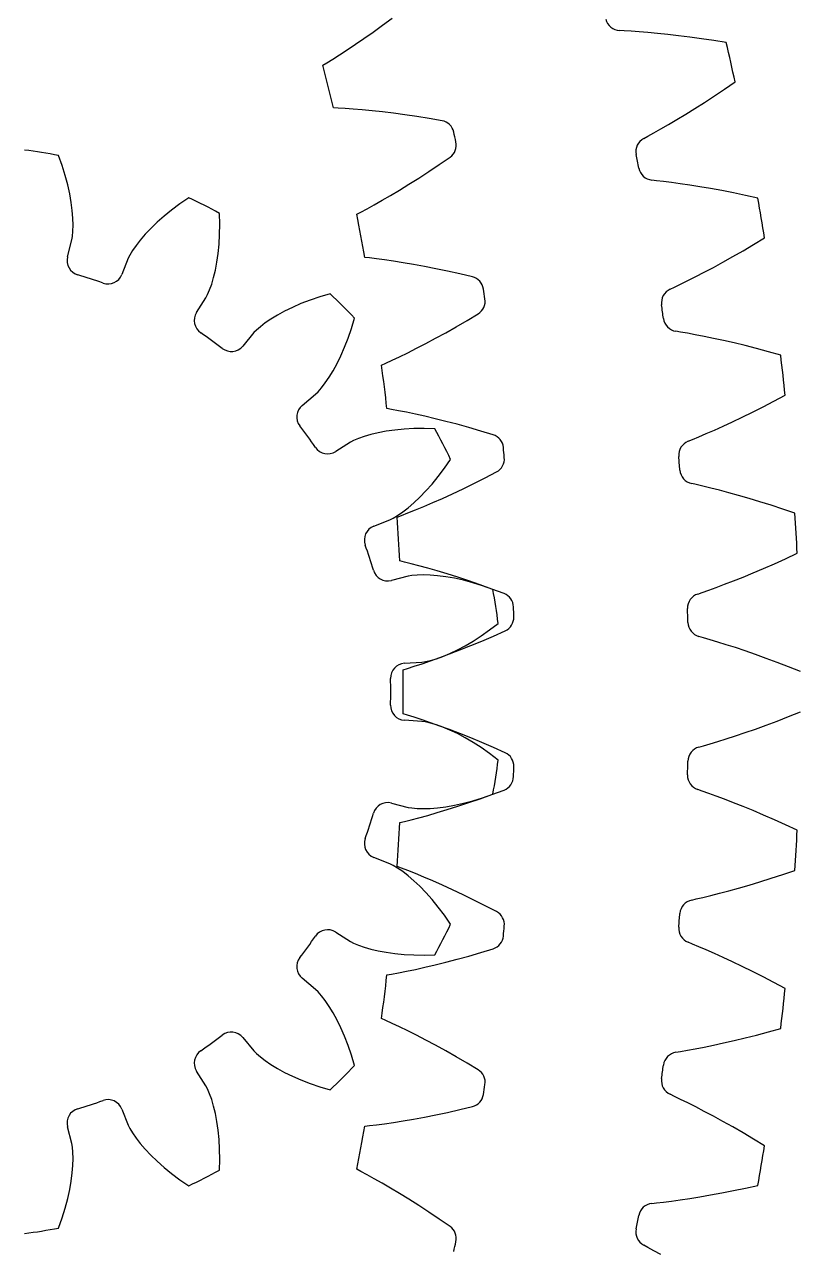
# Model space of a CAD drawing. Header units: millimetres. Extents: x -82 to 82, y -82 to 82.
# Drawn here: x 23.38 to 39, y -11.28 to 13.44 of the extents above; entities that cross this region are included whole.
import ezdxf

# ---------------------------------------------------------------- set-up
doc = ezdxf.new("R2010")
doc.units = ezdxf.units.MM

msp = doc.modelspace()

# ---------------------------------------------------------------- linework, layer by layer
at = {"layer": 'outer'}
msp.add_circle((0, 0), 82.428227, dxfattribs=at)
at = {"layer": 'planet'}
for p, q in [((24.135048, 10.60031), (24.063026, 10.80481)), ((24.195982, 10.402644), (24.135048, 10.60031)), ((24.246258, 10.212452), (24.195982, 10.402644)), ((24.286323, 10.030435), (24.246258, 10.212452)), ((24.316636, 9.857383), (24.286323, 10.030435)), ((26.681885, 9.953891), (26.503415, 9.830781)), ((24.337681, 9.694233), (24.316636, 9.857383)), ((24.349983, 9.542165), (24.337681, 9.694233)), ((26.337934, 9.706681), (26.185468, 9.582365)), ((26.503415, 9.830781), (26.337934, 9.706681)), ((24.354147, 9.402779), (24.349983, 9.542165)), ((24.350935, 9.278501), (24.354147, 9.402779)), ((26.046068, 9.458659), (25.919827, 9.336474)), ((26.185468, 9.582365), (26.046068, 9.458659)), ((27.306228, 9.421727), (27.300924, 9.638475)), ((27.303096, 9.214906), (27.306228, 9.421727)), ((24.329606, 9.103579), (24.341544, 9.173791)), ((24.341544, 9.173791), (24.350935, 9.278501)), ((25.806904, 9.216854), (25.707568, 9.10106)), ((25.919827, 9.336474), (25.806904, 9.216854)), ((27.29214, 9.018487), (27.303096, 9.214906)), ((24.242366, 8.762665), (24.329606, 9.103579)), ((25.62227, 8.990741), (25.55182, 8.88831)), ((25.707568, 9.10106), (25.62227, 8.990741)), ((27.273997, 8.832998), (27.29214, 9.018487)), ((25.466259, 8.734258), (25.336453, 8.407174)), ((25.49787, 8.798078), (25.466259, 8.734258)), ((25.55182, 8.88831), (25.49787, 8.798078)), ((27.218949, 8.497381), (27.24935, 8.659048)), ((27.24935, 8.659048), (27.273997, 8.832998)), ((27.183658, 8.348954), (27.218949, 8.497381)), ((27.103087, 8.0979), (27.144545, 8.215103)), ((27.144545, 8.215103), (27.183658, 8.348954)), ((26.840429, 7.64086), (27.028748, 7.938131)), ((27.028748, 7.938131), (27.061798, 8.001217)), ((27.061798, 8.001217), (27.103087, 8.0979)), ((29.320881, 7.957996), (29.12515, 7.891107)), ((29.528659, 8.019931), (29.320881, 7.957996)), ((28.613106, 7.668222), (28.468745, 7.589351)), ((28.770925, 7.745416), (28.613106, 7.668222)), ((28.94173, 7.81999), (28.770925, 7.745416)), ((29.12515, 7.891107), (28.94173, 7.81999)), ((28.223275, 7.431359), (28.12462, 7.355713)), ((28.338488, 7.509921), (28.223275, 7.431359)), ((28.468745, 7.589351), (28.338488, 7.509921)), ((29.957996, 7.320881), (30.019931, 7.528659)), ((27.995643, 7.23564), (27.771115, 6.964677)), ((28.045428, 7.286568), (27.995643, 7.23564)), ((28.12462, 7.355713), (28.045428, 7.286568)), ((29.891107, 7.12515), (29.957996, 7.320881)), ((29.745416, 6.770925), (29.81999, 6.94173)), ((29.81999, 6.94173), (29.891107, 7.12515)), ((29.668222, 6.613106), (29.745416, 6.770925)), ((29.509921, 6.338488), (29.589351, 6.468745)), ((29.589351, 6.468745), (29.668222, 6.613106)), ((29.355713, 6.12462), (29.431359, 6.223275)), ((29.431359, 6.223275), (29.509921, 6.338488)), ((28.964677, 5.771115), (29.23564, 5.995643)), ((29.23564, 5.995643), (29.286568, 6.045428)), ((29.286568, 6.045428), (29.355713, 6.12462)), ((30.497381, 5.218949), (30.348954, 5.183658)), ((30.659048, 5.24935), (30.497381, 5.218949)), ((30.832998, 5.273997), (30.659048, 5.24935)), ((31.018487, 5.29214), (30.832998, 5.273997)), ((31.214906, 5.303096), (31.018487, 5.29214)), ((31.421727, 5.306228), (31.214906, 5.303096)), ((31.638475, 5.300924), (31.421727, 5.306228)), ((29.938131, 5.028748), (29.64086, 4.840429)), ((30.001217, 5.061798), (29.938131, 5.028748)), ((30.0979, 5.103087), (30.001217, 5.061798)), ((30.215103, 5.144545), (30.0979, 5.103087)), ((30.348954, 5.183658), (30.215103, 5.144545)), ((31.706681, 4.337934), (31.830781, 4.503415)), ((31.830781, 4.503415), (31.953891, 4.681885)), ((31.582365, 4.185468), (31.706681, 4.337934)), ((31.336474, 3.919827), (31.458659, 4.046068)), ((31.458659, 4.046068), (31.582365, 4.185468)), ((31.10106, 3.707568), (31.216854, 3.806904)), ((31.216854, 3.806904), (31.336474, 3.919827)), ((30.407174, 3.336453), (30.734258, 3.466259)), ((30.734258, 3.466259), (30.798078, 3.49787)), ((30.798078, 3.49787), (30.88831, 3.55182)), ((30.88831, 3.55182), (30.990741, 3.62227)), ((30.990741, 3.62227), (31.10106, 3.707568)), ((31.103579, 2.329606), (30.762665, 2.242366)), ((31.173791, 2.341544), (31.103579, 2.329606)), ((31.278501, 2.350935), (31.173791, 2.341544)), ((31.402779, 2.354147), (31.278501, 2.350935)), ((31.542165, 2.349983), (31.402779, 2.354147)), ((31.694233, 2.337681), (31.542165, 2.349983)), ((31.857383, 2.316636), (31.694233, 2.337681)), ((32.030435, 2.286323), (31.857383, 2.316636)), ((32.212452, 2.246258), (32.030435, 2.286323)), ((32.402644, 2.195982), (32.212452, 2.246258)), ((32.60031, 2.135048), (32.402644, 2.195982)), ((32.80481, 2.063026), (32.60031, 2.135048)), ((32.572098, 1.126091), (32.74126, 1.245124)), ((32.74126, 1.245124), (32.913495, 1.376815)), ((32.246023, 0.925152), (32.406751, 1.019503)), ((32.406751, 1.019503), (32.572098, 1.126091)), ((31.801323, 0.713724), (31.942147, 0.772417)), ((31.942147, 0.772417), (32.090808, 0.842847)), ((32.090808, 0.842847), (32.246023, 0.925152)), ((31.026719, 0.575196), (31.377906, 0.597574)), ((31.377906, 0.597574), (31.448371, 0.607916)), ((31.448371, 0.607916), (31.550858, 0.631342)), ((31.550858, 0.631342), (31.670046, 0.666692)), ((31.670046, 0.666692), (31.801323, 0.713724)), ((31.377906, -0.597574), (31.026719, -0.575196)), ((31.448371, -0.607916), (31.377906, -0.597574)), ((31.550858, -0.631342), (31.448371, -0.607916)), ((31.670046, -0.666692), (31.550858, -0.631342)), ((31.801323, -0.713724), (31.670046, -0.666692)), ((31.942147, -0.772417), (31.801323, -0.713724)), ((32.090808, -0.842847), (31.942147, -0.772417)), ((32.246023, -0.925152), (32.090808, -0.842847)), ((32.406751, -1.019503), (32.246023, -0.925152)), ((32.572098, -1.126091), (32.406751, -1.019503)), ((32.74126, -1.245124), (32.572098, -1.126091)), ((32.913495, -1.376815), (32.74126, -1.245124)), ((32.212452, -2.246258), (32.402644, -2.195982)), ((32.402644, -2.195982), (32.60031, -2.135048)), ((32.60031, -2.135048), (32.80481, -2.063026)), ((30.762665, -2.242366), (31.103579, -2.329606)), ((31.103579, -2.329606), (31.173791, -2.341544)), ((31.173791, -2.341544), (31.278501, -2.350935)), ((31.278501, -2.350935), (31.402779, -2.354147)), ((31.402779, -2.354147), (31.542165, -2.349983)), ((31.542165, -2.349983), (31.694233, -2.337681)), ((31.694233, -2.337681), (31.857383, -2.316636)), ((31.857383, -2.316636), (32.030435, -2.286323)), ((32.030435, -2.286323), (32.212452, -2.246258)), ((30.734258, -3.466259), (30.407174, -3.336453)), ((30.798078, -3.49787), (30.734258, -3.466259)), ((30.88831, -3.55182), (30.798078, -3.49787)), ((30.990741, -3.62227), (30.88831, -3.55182)), ((31.10106, -3.707568), (30.990741, -3.62227)), ((31.216854, -3.806904), (31.10106, -3.707568)), ((31.336474, -3.919827), (31.216854, -3.806904)), ((31.458659, -4.046068), (31.336474, -3.919827)), ((31.582365, -4.185468), (31.458659, -4.046068)), ((31.706681, -4.337934), (31.582365, -4.185468)), ((31.830781, -4.503415), (31.706681, -4.337934)), ((31.953891, -4.681885), (31.830781, -4.503415)), ((29.64086, -4.840429), (29.938131, -5.028748)), ((29.938131, -5.028748), (30.001217, -5.061798)), ((30.001217, -5.061798), (30.0979, -5.103087)), ((30.0979, -5.103087), (30.215103, -5.144545)), ((30.215103, -5.144545), (30.348954, -5.183658)), ((30.348954, -5.183658), (30.497381, -5.218949)), ((30.497381, -5.218949), (30.659048, -5.24935)), ((30.659048, -5.24935), (30.832998, -5.273997)), ((30.832998, -5.273997), (31.018487, -5.29214)), ((31.018487, -5.29214), (31.214906, -5.303096)), ((31.214906, -5.303096), (31.421727, -5.306228)), ((31.421727, -5.306228), (31.638475, -5.300924)), ((29.23564, -5.995643), (28.964677, -5.771115)), ((29.286568, -6.045428), (29.23564, -5.995643)), ((29.355713, -6.12462), (29.286568, -6.045428)), ((29.431359, -6.223275), (29.355713, -6.12462)), ((29.509921, -6.338488), (29.431359, -6.223275)), ((29.589351, -6.468745), (29.509921, -6.338488)), ((29.668222, -6.613106), (29.589351, -6.468745)), ((29.745416, -6.770925), (29.668222, -6.613106)), ((29.81999, -6.94173), (29.745416, -6.770925)), ((27.771115, -6.964677), (27.995643, -7.23564)), ((29.891107, -7.12515), (29.81999, -6.94173)), ((29.957996, -7.320881), (29.891107, -7.12515)), ((27.995643, -7.23564), (28.045428, -7.286568)), ((28.045428, -7.286568), (28.12462, -7.355713)), ((28.12462, -7.355713), (28.223275, -7.431359)), ((30.019931, -7.528659), (29.957996, -7.320881)), ((27.028748, -7.938131), (26.840429, -7.64086)), ((28.223275, -7.431359), (28.338488, -7.509921)), ((28.338488, -7.509921), (28.468745, -7.589351)), ((28.468745, -7.589351), (28.613106, -7.668222)), ((28.613106, -7.668222), (28.770925, -7.745416)), ((28.770925, -7.745416), (28.94173, -7.81999)), ((28.94173, -7.81999), (29.12515, -7.891107)), ((29.12515, -7.891107), (29.320881, -7.957996)), ((27.061798, -8.001217), (27.028748, -7.938131)), ((27.103087, -8.0979), (27.061798, -8.001217)), ((27.144545, -8.215103), (27.103087, -8.0979)), ((29.320881, -7.957996), (29.528659, -8.019931)), ((27.183658, -8.348954), (27.144545, -8.215103)), ((27.218949, -8.497381), (27.183658, -8.348954)), ((25.336453, -8.407174), (25.466259, -8.734258)), ((27.24935, -8.659048), (27.218949, -8.497381)), ((24.329606, -9.103579), (24.242366, -8.762665)), ((25.466259, -8.734258), (25.49787, -8.798078)), ((25.49787, -8.798078), (25.55182, -8.88831)), ((25.55182, -8.88831), (25.62227, -8.990741)), ((27.273997, -8.832998), (27.24935, -8.659048)), ((27.29214, -9.018487), (27.273997, -8.832998)), ((24.341544, -9.173791), (24.329606, -9.103579)), ((25.62227, -8.990741), (25.707568, -9.10106)), ((25.707568, -9.10106), (25.806904, -9.216854)), ((27.303096, -9.214906), (27.29214, -9.018487)), ((24.350935, -9.278501), (24.341544, -9.173791)), ((24.354147, -9.402779), (24.350935, -9.278501)), ((25.806904, -9.216854), (25.919827, -9.336474)), ((25.919827, -9.336474), (26.046068, -9.458659)), ((27.306228, -9.421727), (27.303096, -9.214906)), ((24.337681, -9.694233), (24.349983, -9.542165)), ((24.349983, -9.542165), (24.354147, -9.402779)), ((26.046068, -9.458659), (26.185468, -9.582365)), ((26.185468, -9.582365), (26.337934, -9.706681)), ((27.300924, -9.638475), (27.306228, -9.421727)), ((24.286323, -10.030435), (24.316636, -9.857383)), ((24.316636, -9.857383), (24.337681, -9.694233)), ((26.337934, -9.706681), (26.503415, -9.830781)), ((26.503415, -9.830781), (26.681885, -9.953891)), ((24.246258, -10.212452), (24.286323, -10.030435)), ((24.195982, -10.402644), (24.246258, -10.212452)), ((24.063026, -10.80481), (24.135048, -10.60031)), ((24.135048, -10.60031), (24.195982, -10.402644))]:
    msp.add_line(p, q, dxfattribs=at)
for centre, radius, start, end in [((22, 0), 11, 79.190287, 82.809713), ((22, 0), 11, 61.190287, 64.809713), ((24.533001, 8.688291), 0.3, 165.646042, 253.746386), ((25.057609, 8.517836), 0.3, 250.253614, 338.353958), ((22, 0), 8.75, 70.253614, 73.746386), ((22, 0), 11, 43.190287, 46.809713), ((27.093856, 7.480316), 0.3, 147.646042, 235.746386), ((22, 0), 8.75, 52.253614, 55.746386), ((27.540115, 7.15609), 0.3, 232.253614, 320.353958), ((29.15609, 5.540115), 0.3, 129.646042, 217.746386), ((22, 0), 8.75, 34.253614, 37.746386), ((22, 0), 11, 25.190287, 28.809713), ((29.480316, 5.093856), 0.3, 214.253614, 302.353958), ((30.517836, 3.057609), 0.3, 111.646042, 199.746386), ((22, 0), 8.75, 16.253614, 19.746386), ((30.688291, 2.533001), 0.3, 196.253614, 284.353958), ((22, 0), 11, 7.190287, 10.809713), ((31.045796, 0.275803), 0.3, 93.646042, 181.746386), ((22, 0), 8.75, 358.253614, 1.746386), ((31.045796, -0.275803), 0.3, 178.253614, 266.353958), ((22, 0), 11, 349.190287, 352.809713), ((22, 0), 8.75, 340.253614, 343.746386), ((30.688291, -2.533001), 0.3, 75.646042, 163.746386), ((30.517836, -3.057609), 0.3, 160.253614, 248.353958), ((22, 0), 11, 331.190287, 334.809713), ((22, 0), 8.75, 322.253614, 325.746386), ((29.480316, -5.093856), 0.3, 57.646042, 145.746386), ((29.15609, -5.540115), 0.3, 142.253614, 230.353958), ((22, 0), 8.75, 304.253614, 307.746386), ((27.540115, -7.15609), 0.3, 39.646042, 127.746386), ((27.093856, -7.480316), 0.3, 124.253614, 212.353958), ((22, 0), 11, 313.190287, 316.809713), ((24.533001, -8.688291), 0.3, 106.253614, 194.353958), ((22, 0), 8.75, 286.253614, 289.746386), ((25.057609, -8.517836), 0.3, 21.646042, 109.746386), ((22, 0), 11, 295.190287, 298.809713), ((22, 0), 11, 277.190287, 280.809713)]:
    msp.add_arc(centre, radius, start, end, dxfattribs=at)
at = {"layer": 'thin_ring_external'}
for p, q in [((35.451508, 13.317455), (35.357096, 13.324425)), ((35.589194, 13.308675), (35.451508, 13.317455)), ((35.750409, 13.296968), (35.589194, 13.308675)), ((35.929251, 13.282226), (35.750409, 13.296968)), ((36.122582, 13.264271), (35.929251, 13.282226)), ((36.328408, 13.242914), (36.122582, 13.264271)), ((36.545329, 13.217973), (36.328408, 13.242914)), ((36.772301, 13.189273), (36.545329, 13.217973)), ((37.008506, 13.156652), (36.772301, 13.189273)), ((37.253286, 13.119957), (37.008506, 13.156652)), ((37.506094, 13.079043), (37.253286, 13.119957)), ((37.266643, 12.004798), (37.472351, 12.14245)), ((37.472351, 12.14245), (37.683518, 12.287343)), ((36.873936, 11.751669), (37.066951, 11.87449)), ((37.066951, 11.87449), (37.266643, 12.004798)), ((36.51138, 11.529381), (36.688406, 11.636536)), ((36.688406, 11.636536), (36.873936, 11.751669)), ((36.188757, 11.340977), (36.344203, 11.430634)), ((36.344203, 11.430634), (36.51138, 11.529381)), ((35.84478, 11.148288), (35.927188, 11.194885)), ((35.927188, 11.194885), (36.047957, 11.261586)), ((36.047957, 11.261586), (36.188757, 11.340977)), ((36.102453, 10.297621), (36.008569, 10.309782)), ((36.239446, 10.28127), (36.102453, 10.297621)), ((36.399772, 10.260699), (36.239446, 10.28127)), ((36.57753, 10.236127), (36.399772, 10.260699)), ((36.769579, 10.20755), (36.57753, 10.236127)), ((36.973915, 10.174887), (36.769579, 10.20755)), ((37.189133, 10.138034), (36.973915, 10.174887)), ((37.414179, 10.096875), (37.189133, 10.138034)), ((37.648229, 10.051291), (37.414179, 10.096875)), ((37.890615, 10.001167), (37.648229, 10.051291)), ((38.140785, 9.946389), (37.890615, 10.001167)), ((37.84252, 8.886965), (38.055499, 9.013076)), ((38.055499, 9.013076), (38.274327, 9.146117)), ((37.244875, 8.551117), (37.436465, 8.655854)), ((37.436465, 8.655854), (37.635953, 8.767856)), ((37.635953, 8.767856), (37.84252, 8.886965)), ((36.889851, 8.364489), (37.062215, 8.453876)), ((37.062215, 8.453876), (37.244875, 8.551117)), ((36.460483, 8.15207), (36.584743, 8.212016)), ((36.584743, 8.212016), (36.729703, 8.283531)), ((36.729703, 8.283531), (36.889851, 8.364489)), ((36.375633, 8.110084), (36.460483, 8.15207)), ((36.586054, 7.246514), (36.492982, 7.263827)), ((36.721938, 7.222641), (36.586054, 7.246514)), ((36.880887, 7.193269), (36.721938, 7.222641)), ((37.057022, 7.158942), (36.880887, 7.193269)), ((37.247204, 7.119829), (37.057022, 7.158942)), ((37.449432, 7.075959), (37.247204, 7.119829)), ((37.662292, 7.027306), (37.449432, 7.075959)), ((37.884729, 6.973812), (37.662292, 7.027306)), ((38.115912, 6.915404), (37.884729, 6.973812)), ((38.35517, 6.852004), (38.115912, 6.915404)), ((38.601942, 6.783527), (38.35517, 6.852004)), ((38.465371, 5.856331), (38.691196, 5.977114)), ((38.032954, 5.634594), (38.245769, 5.742143)), ((38.245769, 5.742143), (38.465371, 5.856331)), ((37.44279, 5.352697), (37.63053, 5.439728)), ((37.63053, 5.439728), (37.827599, 5.533752)), ((37.827599, 5.533752), (38.032954, 5.634594)), ((36.95272, 5.137508), (37.101399, 5.200928)), ((37.101399, 5.200928), (37.265764, 5.272941)), ((37.265764, 5.272941), (37.44279, 5.352697)), ((36.738313, 5.047249), (36.825346, 5.084497)), ((36.825346, 5.084497), (36.95272, 5.137508)), ((36.900842, 4.173399), (36.808865, 4.195813)), ((37.035204, 4.142076), (36.900842, 4.173399)), ((37.192294, 4.103993), (37.035204, 4.142076)), ((37.36627, 4.060016), (37.192294, 4.103993)), ((37.554009, 4.010485), (37.36627, 4.060016)), ((37.753513, 3.955542), (37.554009, 4.010485)), ((37.96337, 3.895236), (37.753513, 3.955542)), ((38.182522, 3.82957), (37.96337, 3.895236)), ((38.410137, 3.758516), (38.182522, 3.82957)), ((38.645539, 3.682031), (38.410137, 3.758516)), ((38.888164, 3.600065), (38.645539, 3.682031)), ((38.700723, 2.681799), (38.932859, 2.789959)), ((38.046149, 2.394844), (38.256747, 2.48422)), ((38.256747, 2.48422), (38.475164, 2.579883)), ((38.475164, 2.579883), (38.700723, 2.681799)), ((37.4708, 2.165379), (37.651951, 2.235262)), ((37.651951, 2.235262), (37.844199, 2.311819)), ((37.844199, 2.311819), (38.046149, 2.394844)), ((36.931717, 1.969086), (37.02067, 2.001483)), ((37.02067, 2.001483), (37.150771, 2.047396)), ((37.150771, 2.047396), (37.302718, 2.10253)), ((37.302718, 2.10253), (37.4708, 2.165379)), ((37.045861, 1.087609), (36.955258, 1.115057)), ((37.178293, 1.048933), (37.045861, 1.087609)), ((37.333047, 1.002254), (37.178293, 1.048933)), ((37.504336, 0.948759), (37.333047, 1.002254)), ((37.689062, 0.888961), (37.504336, 0.948759)), ((37.885235, 0.823111), (37.689062, 0.888961)), ((38.091452, 0.751337), (37.885235, 0.823111)), ((38.306654, 0.673698), (38.091452, 0.751337)), ((38.530009, 0.590213), (38.306654, 0.673698)), ((38.76084, 0.500877), (38.530009, 0.590213)), ((38.998581, 0.405669), (38.76084, 0.500877)), ((38.76084, -0.500877), (38.998581, -0.405669)), ((38.091452, -0.751337), (38.306654, -0.673698)), ((38.306654, -0.673698), (38.530009, -0.590213)), ((38.530009, -0.590213), (38.76084, -0.500877)), ((37.333047, -1.002254), (37.504336, -0.948759)), ((37.504336, -0.948759), (37.689062, -0.888961)), ((37.689062, -0.888961), (37.885235, -0.823111)), ((37.885235, -0.823111), (38.091452, -0.751337)), ((36.955258, -1.115057), (37.045861, -1.087609)), ((37.045861, -1.087609), (37.178293, -1.048933)), ((37.178293, -1.048933), (37.333047, -1.002254)), ((37.02067, -2.001483), (36.931717, -1.969086)), ((37.150771, -2.047396), (37.02067, -2.001483)), ((37.302718, -2.10253), (37.150771, -2.047396)), ((37.4708, -2.165379), (37.302718, -2.10253)), ((37.651951, -2.235262), (37.4708, -2.165379)), ((37.844199, -2.311819), (37.651951, -2.235262)), ((38.046149, -2.394844), (37.844199, -2.311819)), ((38.256747, -2.48422), (38.046149, -2.394844)), ((38.475164, -2.579883), (38.256747, -2.48422)), ((38.700723, -2.681799), (38.475164, -2.579883)), ((38.932859, -2.789959), (38.700723, -2.681799)), ((38.410137, -3.758516), (38.645539, -3.682031)), ((38.645539, -3.682031), (38.888164, -3.600065)), ((37.753513, -3.955542), (37.96337, -3.895236)), ((37.96337, -3.895236), (38.182522, -3.82957)), ((38.182522, -3.82957), (38.410137, -3.758516)), ((36.808865, -4.195813), (36.900842, -4.173399)), ((36.900842, -4.173399), (37.035204, -4.142076)), ((37.035204, -4.142076), (37.192294, -4.103993)), ((37.192294, -4.103993), (37.36627, -4.060016)), ((37.36627, -4.060016), (37.554009, -4.010485)), ((37.554009, -4.010485), (37.753513, -3.955542)), ((36.825346, -5.084497), (36.738313, -5.047249)), ((36.95272, -5.137508), (36.825346, -5.084497)), ((37.101399, -5.200928), (36.95272, -5.137508)), ((37.265764, -5.272941), (37.101399, -5.200928)), ((37.44279, -5.352697), (37.265764, -5.272941)), ((37.63053, -5.439728), (37.44279, -5.352697)), ((37.827599, -5.533752), (37.63053, -5.439728)), ((38.032954, -5.634594), (37.827599, -5.533752)), ((38.245769, -5.742143), (38.032954, -5.634594)), ((38.465371, -5.856331), (38.245769, -5.742143)), ((38.691196, -5.977114), (38.465371, -5.856331)), ((37.884729, -6.973812), (38.115912, -6.915404)), ((38.115912, -6.915404), (38.35517, -6.852004)), ((38.35517, -6.852004), (38.601942, -6.783527)), ((36.880887, -7.193269), (37.057022, -7.158942)), ((37.057022, -7.158942), (37.247204, -7.119829)), ((37.247204, -7.119829), (37.449432, -7.075959)), ((37.449432, -7.075959), (37.662292, -7.027306)), ((37.662292, -7.027306), (37.884729, -6.973812)), ((36.492982, -7.263827), (36.586054, -7.246514)), ((36.586054, -7.246514), (36.721938, -7.222641)), ((36.721938, -7.222641), (36.880887, -7.193269)), ((36.460483, -8.15207), (36.375633, -8.110084)), ((36.584743, -8.212016), (36.460483, -8.15207)), ((36.729703, -8.283531), (36.584743, -8.212016)), ((36.889851, -8.364489), (36.729703, -8.283531)), ((37.062215, -8.453876), (36.889851, -8.364489)), ((37.244875, -8.551117), (37.062215, -8.453876)), ((37.436465, -8.655854), (37.244875, -8.551117)), ((37.635953, -8.767856), (37.436465, -8.655854)), ((37.84252, -8.886965), (37.635953, -8.767856)), ((38.055499, -9.013076), (37.84252, -8.886965)), ((38.274327, -9.146117), (38.055499, -9.013076)), ((37.189133, -10.138034), (37.414179, -10.096875)), ((37.414179, -10.096875), (37.648229, -10.051291)), ((37.648229, -10.051291), (37.890615, -10.001167)), ((37.890615, -10.001167), (38.140785, -9.946389)), ((36.008569, -10.309782), (36.102453, -10.297621)), ((36.102453, -10.297621), (36.239446, -10.28127)), ((36.239446, -10.28127), (36.399772, -10.260699)), ((36.399772, -10.260699), (36.57753, -10.236127)), ((36.57753, -10.236127), (36.769579, -10.20755)), ((36.769579, -10.20755), (36.973915, -10.174887)), ((36.973915, -10.174887), (37.189133, -10.138034)), ((35.927188, -11.194885), (35.84478, -11.148288)), ((36.047957, -11.261586), (35.927188, -11.194885)), ((36.188757, -11.340977), (36.047957, -11.261586))]:
    msp.add_line(p, q, dxfattribs=at)
for centre, radius, start, end in [((35.368961, 13.62419), 0.3, 194.067929, 267.733393), ((-19, 0), 58, 12.230832, 13.032326), ((35.983443, 10.882257), 0.3, 117.529764, 191.195229), ((-19, 0), 55.75, 10.910034, 11.195229), ((36.036929, 10.608438), 0.3, 190.910034, 264.575499), ((-19, 0), 58, 9.072938, 9.874431), ((36.49943, 7.836818), 0.3, 114.37187, 188.037335), ((-19, 0), 55.75, 7.752139, 8.037335), ((36.537751, 7.560468), 0.3, 187.752139, 261.417604), ((-19, 0), 58, 5.915043, 6.716536), ((36.846868, 4.767579), 0.3, 111.213975, 184.87944), ((-19, 0), 55.75, 4.594244, 4.87944), ((36.869907, 4.489537), 0.3, 184.594244, 258.259709), ((-19, 0), 58, 2.757148, 3.558641), ((37.024701, 1.68386), 0.3, 108.05608, 181.721545), ((-19, 0), 55.75, 1.43635, 1.721545), ((37.032388, 1.404972), 0.3, 181.43635, 255.101815), ((37.032388, -1.404972), 0.3, 104.898185, 178.56365), ((-19, 0), 55.75, 358.278455, 358.56365), ((37.024701, -1.68386), 0.3, 178.278455, 251.94392), ((-19, 0), 58, 356.441359, 357.242852), ((36.869907, -4.489537), 0.3, 101.740291, 175.405756), ((-19, 0), 55.75, 355.12056, 355.405756), ((36.846868, -4.767579), 0.3, 175.12056, 248.786025), ((-19, 0), 58, 353.283464, 354.084957), ((36.537751, -7.560468), 0.3, 98.582396, 172.247861), ((-19, 0), 55.75, 351.962665, 352.247861), ((36.49943, -7.836818), 0.3, 171.962665, 245.62813), ((-19, 0), 58, 350.125569, 350.927062), ((36.036929, -10.608438), 0.3, 95.424501, 169.089966), ((-19, 0), 55.75, 348.804771, 349.089966), ((35.983443, -10.882257), 0.3, 168.804771, 242.470236)]:
    msp.add_arc(centre, radius, start, end, dxfattribs=at)
at = {"layer": 'thin_ring_internal'}
for p, q in [((30.392572, 13.291931), (30.581447, 13.42859)), ((30.581447, 13.42859), (30.776554, 13.573622)), ((30.037015, 13.044738), (30.210751, 13.163873)), ((30.210751, 13.163873), (30.392572, 13.291931)), ((29.719752, 12.835432), (29.872718, 12.935006)), ((29.872718, 12.935006), (30.037015, 13.044738)), ((29.380233, 12.623513), (29.461913, 12.673335)), ((29.461913, 12.673335), (29.58103, 12.747317)), ((29.58103, 12.747317), (29.719752, 12.835432)), ((29.69121, 11.761656), (29.595678, 11.766908)), ((29.831153, 11.752831), (29.69121, 11.761656)), ((29.995056, 11.740828), (29.831153, 11.752831)), ((30.176928, 11.72547), (29.995056, 11.740828)), ((30.373589, 11.706523), (30.176928, 11.72547)), ((30.583015, 11.683757), (30.373589, 11.706523)), ((30.803785, 11.656954), (30.583015, 11.683757)), ((31.034839, 11.625911), (30.803785, 11.656954)), ((31.275344, 11.590441), (31.034839, 11.625911)), ((31.524629, 11.550366), (31.275344, 11.590441)), ((31.781909, 11.50652), (31.524629, 11.550366)), ((31.727466, 10.624184), (31.94287, 10.77155)), ((31.314083, 10.350842), (31.517748, 10.483587)), ((31.517748, 10.483587), (31.727466, 10.624184)), ((30.927794, 10.109447), (31.117154, 10.226069)), ((31.117154, 10.226069), (31.314083, 10.350842)), ((30.417507, 9.811856), (30.576313, 9.901824)), ((30.576313, 9.901824), (30.747054, 10.001233)), ((30.747054, 10.001233), (30.927794, 10.109447)), ((30.065586, 9.621239), (30.150179, 9.665938)), ((30.150179, 9.665938), (30.273624, 9.732447)), ((30.273624, 9.732447), (30.417507, 9.811856)), ((30.322917, 8.741873), (30.227889, 8.752996)), ((30.462051, 8.72445), (30.322917, 8.741873)), ((30.624904, 8.70238), (30.462051, 8.72445)), ((30.805487, 8.675854), (30.624904, 8.70238)), ((31.000608, 8.644837), (30.805487, 8.675854)), ((31.208235, 8.609221), (31.000608, 8.644837)), ((31.426937, 8.568878), (31.208235, 8.609221)), ((31.655641, 8.523671), (31.426937, 8.568878)), ((31.893506, 8.473462), (31.655641, 8.523671)), ((32.139851, 8.418117), (31.893506, 8.473462)), ((32.393944, 8.358516), (32.139851, 8.418117)), ((32.067312, 7.353785), (32.285287, 7.481205)), ((32.285287, 7.481205), (32.509354, 7.61503)), ((31.651624, 7.121417), (31.855861, 7.233829)), ((31.855861, 7.233829), (32.067312, 7.353785)), ((31.268385, 6.91979), (31.455444, 7.016672)), ((31.455444, 7.016672), (31.651624, 7.121417)), ((30.652001, 6.621876), (30.779306, 6.680659)), ((30.779306, 6.680659), (30.927805, 6.751059)), ((30.927805, 6.751059), (31.091848, 6.831081)), ((31.091848, 6.831081), (31.268385, 6.91979)), ((30.564817, 6.582469), (30.652001, 6.621876)), ((30.767525, 5.688929), (30.673362, 5.705881)), ((30.905323, 5.662973), (30.767525, 5.688929)), ((31.066509, 5.63092), (30.905323, 5.662973)), ((31.245115, 5.593328), (31.066509, 5.63092)), ((31.437957, 5.550357), (31.245115, 5.593328)), ((31.642998, 5.502028), (31.437957, 5.550357)), ((31.858801, 5.448298), (31.642998, 5.502028)), ((32.084288, 5.389097), (31.858801, 5.448298)), ((32.318612, 5.32434), (32.084288, 5.389097)), ((32.561082, 5.253935), (32.318612, 5.32434)), ((32.811024, 5.178805), (32.561082, 5.253935)), ((32.42316, 4.196087), (32.648565, 4.309847)), ((32.648565, 4.309847), (32.880446, 4.429625)), ((31.7917, 3.897281), (31.993956, 3.98975)), ((31.993956, 3.98975), (32.204725, 4.089376)), ((32.204725, 4.089376), (32.42316, 4.196087)), ((31.24871, 3.664654), (31.417368, 3.734425)), ((31.417368, 3.734425), (31.599031, 3.812098)), ((31.599031, 3.812098), (31.7917, 3.897281)), ((30.876032, 3.518729), (30.965476, 3.552694)), ((30.965476, 3.552694), (31.096159, 3.603529)), ((31.096159, 3.603529), (31.24871, 3.664654)), ((31.023348, 2.614405), (30.930407, 2.637121)), ((31.159287, 2.580016), (31.023348, 2.614405)), ((31.318194, 2.5381), (31.159287, 2.580016)), ((31.494147, 2.489584), (31.318194, 2.5381)), ((31.683978, 2.434824), (31.494147, 2.489584)), ((31.885655, 2.373964), (31.683978, 2.434824)), ((32.097741, 2.307051), (31.885655, 2.373964)), ((32.319156, 2.234081), (32.097741, 2.307051)), ((32.549048, 2.155021), (32.319156, 2.234081)), ((32.786725, 2.069823), (32.549048, 2.155021)), ((33.031568, 1.979449), (32.786725, 2.069823)), ((32.359353, 0.92941), (32.583942, 1.022472)), ((32.583942, 1.022472), (32.815923, 1.12214)), ((32.815923, 1.12214), (33.054738, 1.227416)), ((31.737737, 0.689946), (31.935285, 0.763106)), ((31.935285, 0.763106), (32.14285, 0.842948)), ((32.14285, 0.842948), (32.359353, 0.92941)), ((31.089415, 0.470036), (31.222979, 0.512729)), ((31.222979, 0.512729), (31.379004, 0.564347)), ((31.379004, 0.564347), (31.551637, 0.623603)), ((31.551637, 0.623603), (31.737737, 0.689946)), ((30.998049, 0.441641), (31.089415, 0.470036)), ((31.089415, -0.470036), (30.998049, -0.441641)), ((31.222979, -0.512729), (31.089415, -0.470036)), ((31.379004, -0.564347), (31.222979, -0.512729)), ((31.551637, -0.623603), (31.379004, -0.564347)), ((31.737737, -0.689946), (31.551637, -0.623603)), ((31.935285, -0.763106), (31.737737, -0.689946)), ((32.14285, -0.842948), (31.935285, -0.763106)), ((32.359353, -0.92941), (32.14285, -0.842948)), ((32.583942, -1.022472), (32.359353, -0.92941)), ((32.815923, -1.12214), (32.583942, -1.022472)), ((33.054738, -1.227416), (32.815923, -1.12214)), ((32.319156, -2.234081), (32.549048, -2.155021)), ((32.549048, -2.155021), (32.786725, -2.069823)), ((32.786725, -2.069823), (33.031568, -1.979449)), ((31.494147, -2.489584), (31.683978, -2.434824)), ((31.683978, -2.434824), (31.885655, -2.373964)), ((31.885655, -2.373964), (32.097741, -2.307051)), ((32.097741, -2.307051), (32.319156, -2.234081)), ((30.930407, -2.637121), (31.023348, -2.614405)), ((31.023348, -2.614405), (31.159287, -2.580016)), ((31.159287, -2.580016), (31.318194, -2.5381)), ((31.318194, -2.5381), (31.494147, -2.489584)), ((30.965476, -3.552694), (30.876032, -3.518729)), ((31.096159, -3.603529), (30.965476, -3.552694)), ((31.24871, -3.664654), (31.096159, -3.603529)), ((31.417368, -3.734425), (31.24871, -3.664654)), ((31.599031, -3.812098), (31.417368, -3.734425)), ((31.7917, -3.897281), (31.599031, -3.812098)), ((31.993956, -3.98975), (31.7917, -3.897281)), ((32.204725, -4.089376), (31.993956, -3.98975)), ((32.42316, -4.196087), (32.204725, -4.089376)), ((32.648565, -4.309847), (32.42316, -4.196087)), ((32.880446, -4.429625), (32.648565, -4.309847)), ((32.561082, -5.253935), (32.811024, -5.178805)), ((31.858801, -5.448298), (32.084288, -5.389097)), ((32.084288, -5.389097), (32.318612, -5.32434)), ((32.318612, -5.32434), (32.561082, -5.253935)), ((30.767525, -5.688929), (30.905323, -5.662973)), ((30.905323, -5.662973), (31.066509, -5.63092)), ((31.066509, -5.63092), (31.245115, -5.593328)), ((31.245115, -5.593328), (31.437957, -5.550357)), ((31.437957, -5.550357), (31.642998, -5.502028)), ((31.642998, -5.502028), (31.858801, -5.448298)), ((30.673362, -5.705881), (30.767525, -5.688929)), ((30.652001, -6.621876), (30.564817, -6.582469)), ((30.779306, -6.680659), (30.652001, -6.621876)), ((30.927805, -6.751059), (30.779306, -6.680659)), ((31.091848, -6.831081), (30.927805, -6.751059)), ((31.268385, -6.91979), (31.091848, -6.831081)), ((31.455444, -7.016672), (31.268385, -6.91979)), ((31.651624, -7.121417), (31.455444, -7.016672)), ((31.855861, -7.233829), (31.651624, -7.121417)), ((32.067312, -7.353785), (31.855861, -7.233829)), ((32.285287, -7.481205), (32.067312, -7.353785)), ((32.509354, -7.61503), (32.285287, -7.481205)), ((32.139851, -8.418117), (32.393944, -8.358516)), ((30.805487, -8.675854), (31.000608, -8.644837)), ((31.000608, -8.644837), (31.208235, -8.609221)), ((31.208235, -8.609221), (31.426937, -8.568878)), ((31.426937, -8.568878), (31.655641, -8.523671)), ((31.655641, -8.523671), (31.893506, -8.473462)), ((31.893506, -8.473462), (32.139851, -8.418117)), ((30.227889, -8.752996), (30.322917, -8.741873)), ((30.322917, -8.741873), (30.462051, -8.72445)), ((30.462051, -8.72445), (30.624904, -8.70238)), ((30.624904, -8.70238), (30.805487, -8.675854)), ((30.150179, -9.665938), (30.065586, -9.621239)), ((30.273624, -9.732447), (30.150179, -9.665938)), ((30.417507, -9.811856), (30.273624, -9.732447)), ((30.576313, -9.901824), (30.417507, -9.811856)), ((30.747054, -10.001233), (30.576313, -9.901824)), ((30.927794, -10.109447), (30.747054, -10.001233)), ((31.117154, -10.226069), (30.927794, -10.109447)), ((31.314083, -10.350842), (31.117154, -10.226069)), ((31.517748, -10.483587), (31.314083, -10.350842)), ((31.727466, -10.624184), (31.517748, -10.483587)), ((31.94287, -10.77155), (31.727466, -10.624184))]:
    msp.add_line(p, q, dxfattribs=at)
for centre, radius, start, end in [((-19, 0), 50, 13.611557, 14.623737), ((31.725707, 11.211832), 0.3, 12.46362, 79.202442), ((-19, 0), 52.25, 12.242262, 12.46362), ((31.768644, 11.015774), 0.3, 305.50344, 12.242262), ((-19, 0), 50, 10.082145, 11.094326), ((32.319707, 8.067846), 0.3, 8.934208, 75.67303), ((32.350494, 7.869517), 0.3, 301.974029, 8.712851), ((-19, 0), 52.25, 8.712851, 8.934208), ((-19, 0), 50, 6.552733, 7.564914), ((32.719035, 4.893257), 0.3, 5.404797, 72.143618), ((32.737553, 4.693408), 0.3, 298.444617, 5.183439), ((-19, 0), 52.25, 5.183439, 5.404797), ((-19, 0), 50, 3.023321, 4.035502), ((32.922174, 1.700105), 0.3, 1.875385, 68.614207), ((32.928355, 1.499496), 0.3, 294.915205, 1.654027), ((-19, 0), 52.25, 1.654027, 1.875385), ((-19, 0), 50, 359.49391, 0.50609), ((32.928355, -1.499496), 0.3, 358.345973, 65.084795), ((32.922174, -1.700105), 0.3, 291.385793, 358.124615), ((-19, 0), 52.25, 358.124615, 358.345973), ((-19, 0), 50, 355.964498, 356.976679), ((32.737553, -4.693408), 0.3, 354.816561, 61.555383), ((32.719035, -4.893257), 0.3, 287.856382, 354.595203), ((-19, 0), 52.25, 354.595203, 354.816561), ((-19, 0), 50, 352.435086, 353.447267), ((32.350494, -7.869517), 0.3, 351.287149, 58.025971), ((32.319707, -8.067846), 0.3, 284.32697, 351.065792), ((-19, 0), 52.25, 351.065792, 351.287149), ((-19, 0), 50, 348.905674, 349.917855), ((31.768644, -11.015774), 0.3, 347.757738, 54.49656), ((-19, 0), 52.25, 347.53638, 347.757738)]:
    msp.add_arc(centre, radius, start, end, dxfattribs=at)

doc.saveas('drawing.dxf')
